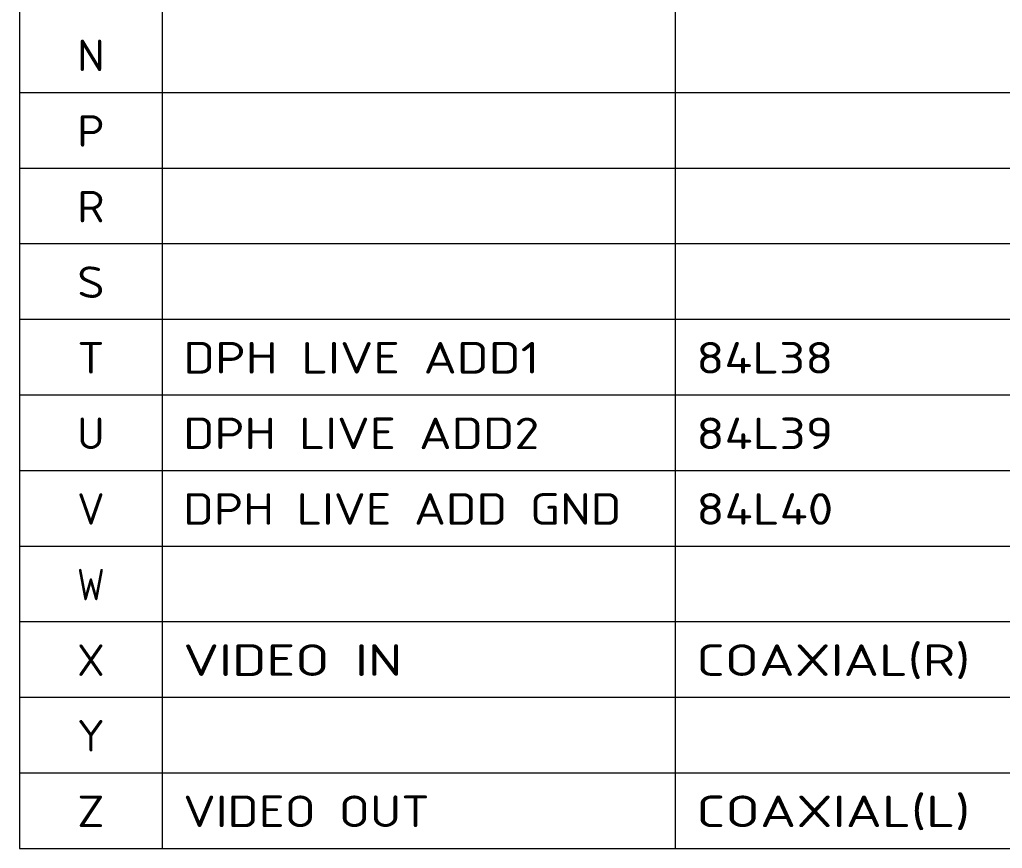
# Model space of a CAD drawing. Extents: x 23 to 472, y 3 to 294.
# Drawn here: x 174.26 to 220.94, y 61.59 to 100.97 of the extents above; entities that cross this region are included whole.
import ezdxf
from ezdxf.enums import TextEntityAlignment as Align

# ---------------------------------------------------------------- set-up
doc = ezdxf.new("R2010")
doc.units = 0
doc.layers.get('0').update_dxf_attribs({"lineweight": 13})
doc.styles.get("Standard").update_dxf_attribs({"font": 'isocp.shx'})

# ---------------------------------------------------------------- blocks, each defined once
blk = doc.blocks.new('BLOCK4599')
at = {"color": 7, "lineweight": 13}
for p, q in [((86.577, 99.295), (86.577, -80.28)), ((100.115, 99.295), (100.115, -80.28)), ((148.869, 99.295), (148.869, -80.28)), ((86.577, -8.45), (180.751, -8.45)), ((86.577, -15.633), (180.751, -15.633)), ((86.577, -22.816), (180.751, -22.816)), ((86.577, -29.999), (180.751, -29.999)), ((86.577, -37.182), (180.751, -37.182)), ((86.577, -44.365), (180.751, -44.365)), ((86.577, -51.548), (180.751, -51.548)), ((86.577, -58.731), (180.751, -58.731)), ((86.577, -65.914), (180.751, -65.914)), ((86.577, -73.097), (180.751, -73.097)), ((86.577, -80.28), (275.848, -80.28))]:
    blk.add_line(p, q, dxfattribs=at)
for s, p, p2 in [('N', (92.045, -6.43), (94.647, -6.43)), ('P', (92.045, -13.613), (94.647, -13.613)), ('R', (92.045, -20.796), (94.647, -20.796)), ('S', (92.045, -27.979), (94.647, -27.979)), ('T', (92.045, -35.162), (94.647, -35.162)), ('DPH LIVE ADD1', (102.115, -35.162), (135.945, -35.162)), ('84L38', (150.869, -35.162), (163.881, -35.162)), ('U', (92.045, -42.345), (94.647, -42.345)), ('DPH LIVE ADD2', (102.115, -42.345), (135.945, -42.345)), ('84L39', (150.869, -42.345), (163.881, -42.345)), ('V', (92.045, -49.528), (94.647, -49.528)), ('DPH LIVE ADD GND', (102.115, -49.528), (143.752, -49.528)), ('84L40', (150.869, -49.528), (163.881, -49.528)), ('W', (92.045, -56.711), (94.647, -56.711)), ('COAXIAL(R)', (150.869, -63.894), (176.892, -63.894)), ('X', (92.045, -63.894), (94.647, -63.894)), ('VIDEO IN', (102.115, -63.894), (122.934, -63.894)), ('Y', (92.045, -71.077), (94.647, -71.077)), ('Z', (92.045, -78.26), (94.647, -78.26))]:
    blk.add_text(s, height=3, dxfattribs=at).set_placement(p, p2, align=Align.FIT)
at = {"color": 3, "lineweight": 13}
for s, p, p2 in [('VIDEO OUT', (102.115, -78.26), (125.536, -78.26)), ('COAXIAL(L)', (150.869, -78.26), (176.892, -78.26))]:
    blk.add_text(s, height=3, dxfattribs=at).set_placement(p, p2, align=Align.FIT)

msp = doc.modelspace()

# ---------------------------------------------------------------- block references
at = {"lineweight": 0, "xscale": 0.5, "yscale": 0.5, "zscale": 0.5}
msp.add_blockref('BLOCK4599', (130.9693, 101.7328), dxfattribs=at)

doc.saveas('drawing.dxf')
